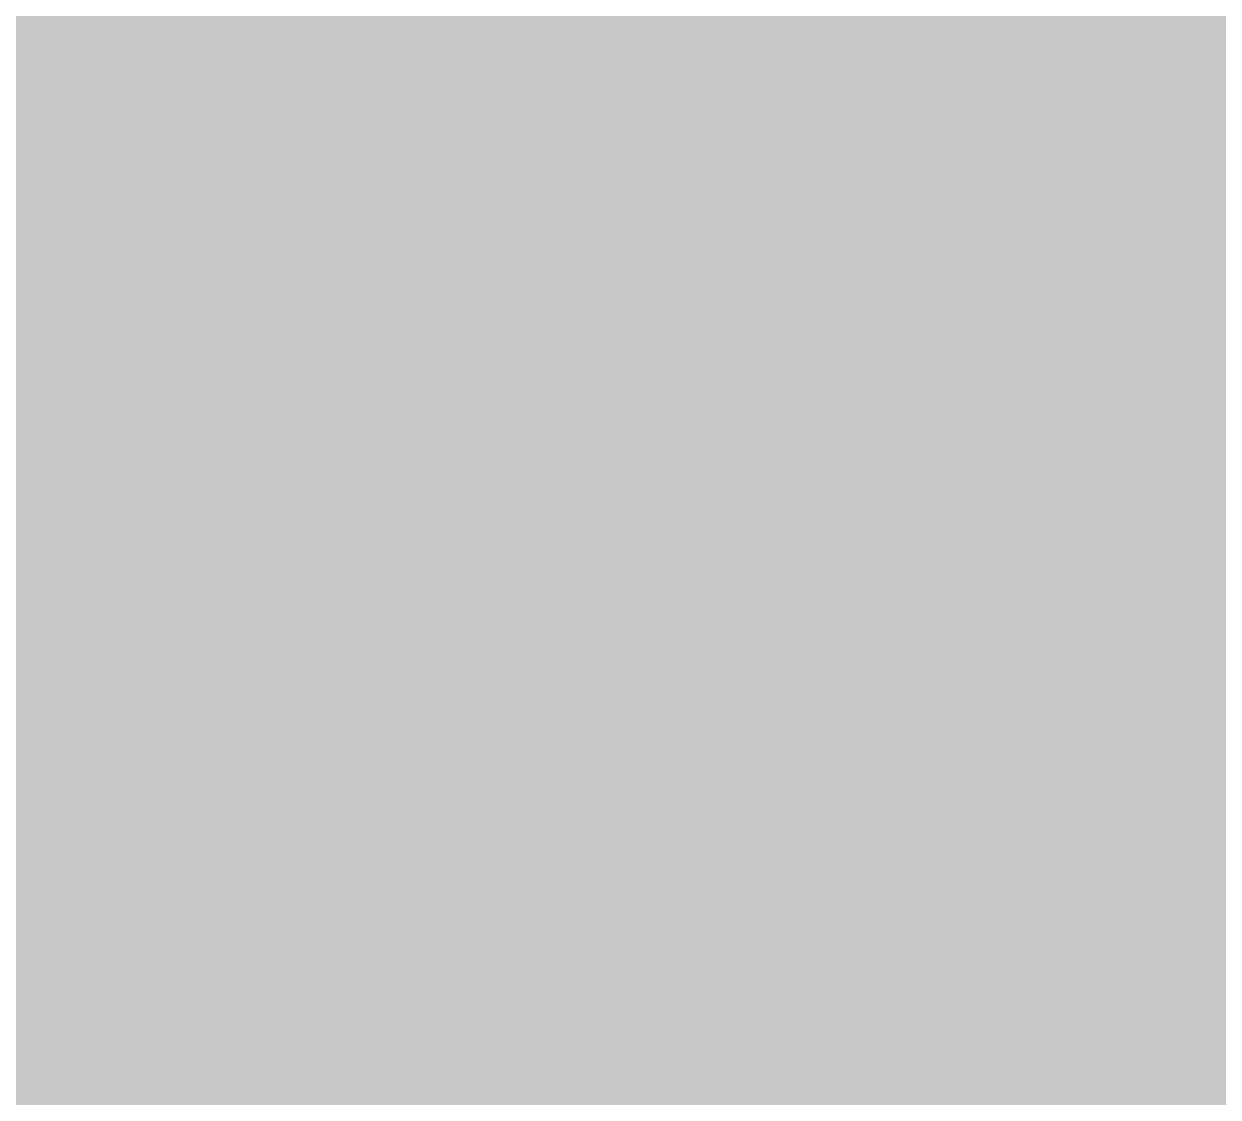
# Model space of a CAD drawing. Extents: x -118 to 4, y -52 to 56.
# Drawn here: x -104.65 to -98.97, y 33.39 to 38.49 of the extents above; entities that cross this region are included whole.
import ezdxf

# ---------------------------------------------------------------- set-up
doc = ezdxf.new("R2010")
doc.units = 0
doc.header["$MEASUREMENT"] = 0
doc.layers.get('0').update_dxf_attribs({"linetype": 'CONTINUOUS'})
for name, color, linetype in [('22-302-0_BOT', 7, 'CONTINUOUS'), ('22-302-0_DRD', 7, 'CONTINUOUS'), ('22-302-0_DRL', 2, 'CONTINUOUS'), ('22-302-0_GND', 1, 'CONTINUOUS'), ('22-302-0_IN1', 3, 'CONTINUOUS'), ('22-302-0_SMB', 5, 'CONTINUOUS'), ('22-302-0_SMT', 10, 'CONTINUOUS'), ('22-302-0_SPT', 9, 'CONTINUOUS'), ('22-302-0_TOP', 13, 'CONTINUOUS'), ('THRUHOLE_TAP', 7, 'CONTINUOUS')]:
    doc.layers.add(name, color=color, linetype=linetype)

# ---------------------------------------------------------------- blocks, each defined once
blk = doc.blocks.new('ROUND_41')
at = {"const_width": 0.50038}
blk.add_lwpolyline([(-0.25019, 0, 1), (0.25019, 0, 1)], format="xyb", close=True, dxfattribs=at)
blk = doc.blocks.new('ROUND_104')
at = {"const_width": 0.40005}
blk.add_lwpolyline([(-0.200024, 0, 1), (0.200024, 0, 1)], format="xyb", close=True, dxfattribs=at)
blk = doc.blocks.new('ROUND_89')
at = {"const_width": 0.7493}
blk.add_lwpolyline([(-0.37465, 0, 1), (0.37465, 0, 1)], format="xyb", close=True, dxfattribs=at)
blk = doc.blocks.new('ROUND_90')
at = {"const_width": 0.0635}
blk.add_lwpolyline([(-0.03175, 0, 1), (0.03175, 0, 1)], format="xyb", close=True, dxfattribs=at)

msp = doc.modelspace()

# ---------------------------------------------------------------- linework, layer by layer
at = {"layer": '22-302-0_BOT', "const_width": 0.254}
for points in [[(-100.1268, 55.626), (-100.1268, 5.55244)], [(-99.8982, 55.626), (-99.8982, 5.38226)], [(-99.6696, 55.626), (-99.6696, 5.1308)], [(-99.441, 55.626), (-99.441, 4.67868)], [(-99.2124, 55.626), (-99.2124, 15.4178)], [(-98.9838, 55.626), (-98.9838, 18.8722)], [(-88.99652, 38.5826), (-100.14966, 38.5826)], [(-89.14892, 38.354), (-100.2284, 38.354)], [(-102.87, 38.2016), (-102.87, 36.7284)], [(-100.3554, 38.17112), (-100.3554, 36.75634)], [(-104.2416, 38.1), (-104.2416, 36.83)], [(-104.06634, 38.1254), (-104.21112, 38.1254)], [(-104.013, 38.07968), (-104.013, 36.52266)], [(-102.79634, 38.1254), (-102.94112, 38.1254)], [(-101.727, 38.07968), (-101.727, 36.85032)], [(-101.52634, 38.1254), (-101.67112, 38.1254)], [(-101.4984, 38.1), (-101.4984, 36.83)], [(-89.19718, 38.1254), (-100.40112, 38.1254)], [(-103.0986, 38.0111), (-103.0986, 34.3789)], [(-102.6414, 38.0111), (-102.6414, 36.9189)], [(-100.584, 37.9984), (-100.584, 36.9316)], [(-104.6988, 37.9095), (-104.6988, 37.0205)], [(-104.4702, 37.96284), (-104.4702, 36.96716)], [(-103.7844, 37.95268), (-103.7844, 34.43478)], [(-103.3272, 37.92474), (-103.3272, 34.46526)], [(-102.4128, 37.92474), (-102.4128, 37.00526)], [(-101.9556, 37.95268), (-101.9556, 36.97478)], [(-101.2698, 37.96284), (-101.2698, 36.96716)], [(-101.0412, 37.9095), (-101.0412, 37.0205)], [(-100.8126, 37.91966), (-100.8126, 37.01034)], [(-89.1667, 37.8968), (-112.2426, 37.8968)], [(-103.5558, 37.90696), (-103.5558, 34.48304)], [(-102.1842, 37.90696), (-102.1842, 37.02304)], [(-89.04478, 37.6682), (-112.2426, 37.6682)], [(-88.67902, 37.4396), (-111.45774, 37.4396)], [(-82.9564, 37.211), (-111.19612, 37.211)], [(-102.49662, 36.9824), (-104.51338, 36.9824)], [(-101.22662, 36.9824), (-101.97338, 36.9824)], [(-82.9564, 36.9824), (-100.70338, 36.9824)], [(-102.84714, 36.7538), (-104.16032, 36.7538)], [(-101.57714, 36.7538), (-101.62032, 36.7538)], [(-82.9564, 36.7538), (-100.35032, 36.7538)], [(-102.997, 36.5252), (-104.013, 36.5252)], [(-82.9564, 36.5252), (-100.203, 36.5252)], [(-103.05796, 36.2966), (-103.95204, 36.2966)], [(-95.72752, 36.2966), (-100.14204, 36.2966)], [(-103.05542, 36.068), (-103.95458, 36.068)], [(-95.87992, 36.068), (-100.14458, 36.068)], [(-104.013, 35.86734), (-104.013, 34.31032)], [(-102.9843, 35.8394), (-104.0257, 35.8394)], [(-95.92818, 35.8394), (-100.2157, 35.8394)], [(-102.87, 35.6616), (-102.87, 34.1884)], [(-102.82428, 35.6108), (-104.18572, 35.6108)], [(-101.55428, 35.6108), (-101.64572, 35.6108)], [(-95.8977, 35.6108), (-100.37572, 35.6108)], [(-100.3554, 35.63112), (-100.3554, 34.21634)], [(-104.2416, 35.56), (-104.2416, 34.29)], [(-101.727, 35.53968), (-101.727, 34.31032)], [(-101.4984, 35.56), (-101.4984, 34.29)], [(-102.6414, 35.4711), (-102.6414, 34.3789)], [(-104.4702, 35.42284), (-104.4702, 34.42716)], [(-101.9556, 35.41268), (-101.9556, 34.43478)], [(-101.2698, 35.42284), (-101.2698, 34.42716)], [(-100.584, 35.4584), (-100.584, 34.3916)], [(-104.6988, 35.3695), (-104.6988, 34.4805)], [(-102.4001, 35.3822), (-104.60736, 35.3822)], [(-102.4128, 35.38474), (-102.4128, 34.46526)], [(-102.1842, 35.36696), (-102.1842, 34.48304)], [(-101.1301, 35.3822), (-102.06736, 35.3822)], [(-101.0412, 35.3695), (-101.0412, 34.4805)], [(-100.8126, 35.37966), (-100.8126, 34.47034)], [(-95.77578, 35.3822), (-100.79736, 35.3822)], [(-95.41002, 35.1536), (-111.2139, 35.1536)], [(-92.4433, 34.925), (-111.51616, 34.925)], [(-92.74556, 34.6964), (-111.2139, 34.6964)], [(-103.6701, 34.4678), (-104.60736, 34.4678)], [(-102.4001, 34.4678), (-103.33736, 34.4678)], [(-101.1301, 34.4678), (-102.06736, 34.4678)], [(-92.85732, 34.4678), (-100.79736, 34.4678)], [(-104.09428, 34.2392), (-104.18572, 34.2392)], [(-102.82428, 34.2392), (-102.91572, 34.2392)], [(-101.55428, 34.2392), (-101.64572, 34.2392)], [(-92.88018, 34.2392), (-100.37572, 34.2392)], [(-92.82176, 34.0106), (-100.2157, 34.0106)], [(-92.65412, 33.782), (-100.14458, 33.782)], [(-85.27288, 33.5534), (-100.14204, 33.5534)], [(-96.56826, 33.3248), (-100.203, 33.3248)]]:
    msp.add_lwpolyline(points, dxfattribs=at)
for points in [[(-100.965, 37.90442, 0.4142136), (-100.13442, 38.735)], [(-104.775, 37.90442, 0.2215564), (-104.13902, 38.20078)], [(-104.14, 38.2016, 0.2215561), (-103.505, 37.9057)], [(-103.505, 37.90442, 0.2215564), (-102.86902, 38.20078)], [(-102.87, 38.2016, 0.2215561), (-102.235, 37.9057)], [(-102.235, 37.90442, 0.2215564), (-101.59902, 38.20078)], [(-101.6, 38.2016, 0.2215561), (-100.965, 37.9057)], [(-103.94442, 36.195, 0.4142136), (-104.775, 37.02558)], [(-102.235, 37.02558, 0.4142136), (-103.06558, 36.195)], [(-101.6, 36.7284, 0.2215561), (-102.235, 37.0243)], [(-100.965, 37.02558, 0.2215564), (-101.60098, 36.72922)], [(-100.13442, 36.195, 0.4142136), (-100.965, 37.02558)], [(-104.775, 35.36442, 0.4142136), (-103.94442, 36.195)], [(-103.06558, 36.195, 0.4142136), (-102.235, 35.36442)], [(-100.965, 35.36442, 0.4142136), (-100.13442, 36.195)], [(-102.235, 35.36442, 0.2215564), (-101.59902, 35.66078)], [(-101.6, 35.6616, 0.2215561), (-100.965, 35.3657)], [(-104.14, 34.1884, 0.2215561), (-104.775, 34.4843)], [(-103.505, 34.48558, 0.2215564), (-104.14098, 34.18922)], [(-102.87, 34.1884, 0.2215561), (-103.505, 34.4843)], [(-102.235, 34.48558, 0.2215564), (-102.87098, 34.18922)], [(-101.6, 34.1884, 0.2215561), (-102.235, 34.4843)], [(-100.965, 34.48558, 0.2215564), (-101.60098, 34.18922)], [(-100.13442, 33.655, 0.4142136), (-100.965, 34.48558)], [(-100.965, 32.82442, 0.4142136), (-100.13442, 33.655)]]:
    msp.add_lwpolyline(points, format="xyb", dxfattribs=at)
at = {"layer": '22-302-0_DRD', "const_width": 0.254}
for points in [[(-103.505, 39.37), (-103.505, 38.1)], [(-102.235, 39.37), (-102.235, 38.1)], [(-100.965, 39.37), (-100.965, 38.1)], [(-103.505, 36.83), (-103.505, 35.56)], [(-102.235, 36.83), (-102.235, 35.56)], [(-100.965, 36.83), (-100.965, 35.56)], [(-104.14, 36.195), (-105.41, 36.195)], [(-102.87, 36.195), (-104.14, 36.195)], [(-101.6, 36.195), (-102.87, 36.195)], [(-100.33, 36.195), (-101.6, 36.195)], [(-103.505, 34.29), (-103.505, 33.02)], [(-102.235, 34.29), (-102.235, 33.02)], [(-100.965, 34.29), (-100.965, 33.02)], [(-104.14, 33.655), (-105.41, 33.655)], [(-102.87, 33.655), (-104.14, 33.655)], [(-101.6, 33.655), (-102.87, 33.655)], [(-100.33, 33.655), (-101.6, 33.655)]]:
    msp.add_lwpolyline(points, dxfattribs=at)
at = {"layer": '22-302-0_IN1'}
for points, const_width in [([(-100.1268, 39.3827), (-100.1268, 35.5854)], 0.254), ([(-99.8982, 39.3827), (-99.8982, 35.5854)], 0.254), ([(-99.6696, 39.3827), (-99.6696, 35.5854)], 0.254), ([(-99.441, 39.3827), (-99.441, 35.5854)], 0.254), ([(-99.2124, 39.3827), (-99.2124, 35.5854)], 0.254), ([(-99.187, 39.3827), (-99.187, 35.5854)], 0.254), ([(-99.187, 38.5572), (-100.15474, 38.5572)], 0.254), ([(-99.187, 38.3286), (-100.2411, 38.3286)], 0.254), ([(-102.87, 38.2016), (-102.87, 36.7284)], 0.254), ([(-100.3554, 38.17112), (-100.3554, 36.75634)], 0.254), ([(-104.0384, 38.1), (-104.2416, 38.1)], 0.254), ([(-104.2416, 38.1), (-104.2416, 36.83)], 0.254), ([(-104.013, 38.07968), (-104.013, 36.52266)], 0.254), ([(-102.7684, 38.1), (-102.9716, 38.1)], 0.254), ([(-101.727, 38.07968), (-101.727, 36.85032)], 0.254), ([(-101.4984, 38.1), (-101.7016, 38.1)], 0.254), ([(-101.4984, 38.1), (-101.4984, 36.83)], 0.254), ([(-99.187, 38.1), (-100.4316, 38.1)], 0.254), ([(-103.0986, 38.0111), (-103.0986, 35.5854)], 0.254), ([(-102.6414, 38.0111), (-102.6414, 36.9189)], 0.254), ([(-100.584, 37.9984), (-100.584, 36.9316)], 0.254), ([(-104.6988, 37.9095), (-104.6988, 37.0205)], 0.254), ([(-104.4702, 37.96284), (-104.4702, 36.96716)], 0.254), ([(-103.7844, 37.95268), (-103.7844, 35.5854)], 0.254), ([(-103.3272, 37.92474), (-103.3272, 35.5854)], 0.254), ([(-102.4128, 37.92474), (-102.4128, 37.00526)], 0.254), ([(-101.9556, 37.95268), (-101.9556, 36.97478)], 0.254), ([(-101.2698, 37.96284), (-101.2698, 36.96716)], 0.254), ([(-101.0412, 37.9095), (-101.0412, 37.0205)], 0.254), ([(-100.8126, 37.91966), (-100.8126, 37.01034)], 0.254), ([(-99.187, 37.8714), (-116.586, 37.8714)], 0.254), ([(-103.5558, 37.90696), (-103.5558, 35.5854)], 0.254), ([(-102.1842, 37.90696), (-102.1842, 37.02304)], 0.254), ([(-99.187, 37.6428), (-116.586, 37.6428)], 0.254), ([(-99.187, 37.4142), (-111.41202, 37.4142)], 0.254), ([(-99.187, 37.1856), (-111.18088, 37.1856)], 0.254), ([(-102.56266, 36.957), (-104.44734, 36.957)], 0.254), ([(-101.29266, 36.957), (-101.90734, 36.957)], 0.254), ([(-99.187, 36.957), (-100.63734, 36.957)], 0.254), ([(-102.87, 36.7284), (-104.14, 36.7284)], 0.254), ([(-99.187, 36.7284), (-100.33, 36.7284)], 0.254), ([(-103.00716, 36.4998), (-104.00284, 36.4998)], 0.254), ([(-99.187, 36.4998), (-100.19284, 36.4998)], 0.254), ([(-103.0605, 36.2712), (-103.9495, 36.2712)], 0.254), ([(-99.187, 36.2712), (-100.1395, 36.2712)], 0.254), ([(-103.05034, 36.0426), (-103.95966, 36.0426)], 0.254), ([(-99.187, 36.0426), (-100.14966, 36.0426)], 0.254), ([(-104.013, 35.86734), (-104.013, 35.5854)], 0.254), ([(-102.9716, 35.814), (-104.0384, 35.814)], 0.254), ([(-99.187, 35.814), (-100.2284, 35.814)], 0.254), ([(-111.76, 35.56), (-111.379, 35.179), (-95.885, 35.179), (-95.25, 35.814)], 0.2032), ([(-102.87, 35.6616), (-102.87, 35.5854)], 0.254), ([(-102.79634, 35.5854), (-104.21112, 35.5854)], 0.254), ([(-102.79634, 35.5854), (-104.21112, 35.5854)], 0.254), ([(-99.187, 35.5854), (-100.40112, 35.5854)], 0.254), ([(-99.187, 35.5854), (-100.40112, 35.5854)], 0.254), ([(-100.3554, 35.63112), (-100.3554, 35.5854)], 0.254), ([(-92.202, 34.29), (-92.964, 33.528), (-97.917, 33.528), (-99.06, 34.671), (-111.379, 34.671), (-111.76, 34.29)], 0.2032)]:
    msp.add_lwpolyline(points, dxfattribs=dict(at, const_width=const_width))
at = {"layer": '22-302-0_IN1', "const_width": 0.254}
for points in [[(-100.965, 37.90442, 0.4142136), (-100.13442, 38.735)], [(-104.775, 37.90442, 0.2215564), (-104.13902, 38.20078)], [(-104.14, 38.2016, 0.2215561), (-103.505, 37.9057)], [(-103.505, 37.90442, 0.2215564), (-102.86902, 38.20078)], [(-102.87, 38.2016, 0.2215561), (-102.235, 37.9057)], [(-102.235, 37.90442, 0.2215564), (-101.59902, 38.20078)], [(-101.6, 38.2016, 0.2215561), (-100.965, 37.9057)], [(-103.94442, 36.195, 0.4142136), (-104.775, 37.02558)], [(-102.235, 37.02558, 0.4142136), (-103.06558, 36.195)], [(-101.6, 36.7284, 0.2215561), (-102.235, 37.0243)], [(-100.965, 37.02558, 0.2215564), (-101.60098, 36.72922)], [(-100.13442, 36.195, 0.4142136), (-100.965, 37.02558)], [(-104.21112, 35.5854, 0.2090528), (-103.9446, 36.195)], [(-103.06558, 36.195, 0.2096408), (-102.79762, 35.584)], [(-100.40112, 35.5854, 0.2090528), (-100.1346, 36.195)]]:
    msp.add_lwpolyline(points, format="xyb", dxfattribs=at)
at = {"layer": '22-302-0_SMB', "const_width": 0.254}
for points in [[(-104.6988, 44.196), (-104.6988, 28.448)], [(-104.4702, 44.196), (-104.4702, 28.448)], [(-104.2416, 44.196), (-104.2416, 28.448)], [(-104.013, 44.196), (-104.013, 28.448)], [(-103.7844, 44.196), (-103.7844, 28.448)], [(-103.5558, 44.196), (-103.5558, 28.448)], [(-103.3272, 44.196), (-103.3272, 28.448)], [(-103.0986, 44.196), (-103.0986, 28.448)], [(-102.87, 44.196), (-102.87, 28.448)], [(-102.6414, 44.196), (-102.6414, 28.448)], [(-102.4128, 44.196), (-102.4128, 28.448)], [(-102.1842, 44.196), (-102.1842, 28.448)], [(-101.9556, 44.196), (-101.9556, 28.448)], [(-101.727, 44.196), (-101.727, 28.448)], [(-101.4984, 44.196), (-101.4984, 28.448)], [(-101.2698, 44.196), (-101.2698, 28.448)], [(-101.0412, 44.196), (-101.0412, 28.448)], [(-100.8126, 44.196), (-100.8126, 28.448)], [(-100.584, 44.196), (-100.584, 28.448)], [(-100.3554, 44.196), (-100.3554, 28.448)], [(-100.1268, 44.196), (-100.1268, 28.448)], [(-99.8982, 44.196), (-99.8982, 28.448)], [(-99.6696, 44.196), (-99.6696, 28.448)], [(-99.441, 44.196), (-99.441, 28.448)], [(-99.2124, 44.196), (-99.2124, 28.448)], [(-98.9838, 44.196), (-98.9838, 28.448)], [(-97.917, 38.608), (-108.458, 38.608)], [(-97.917, 38.3794), (-108.458, 38.3794)], [(-97.917, 38.1508), (-108.458, 38.1508)], [(-97.917, 37.9222), (-108.458, 37.9222)], [(-97.917, 37.6936), (-108.458, 37.6936)], [(-97.917, 37.465), (-108.458, 37.465)], [(-97.917, 37.2364), (-108.458, 37.2364)], [(-97.917, 37.0078), (-108.458, 37.0078)], [(-97.917, 36.7792), (-108.458, 36.7792)], [(-97.917, 36.5506), (-108.458, 36.5506)], [(-97.917, 36.322), (-108.458, 36.322)], [(-97.917, 36.0934), (-108.458, 36.0934)], [(-97.917, 35.8648), (-108.458, 35.8648)], [(-97.917, 35.6362), (-108.458, 35.6362)], [(-97.917, 35.4076), (-108.458, 35.4076)], [(-97.917, 35.179), (-108.458, 35.179)], [(-97.917, 34.9504), (-108.458, 34.9504)], [(-97.917, 34.7218), (-108.458, 34.7218)], [(-97.917, 34.4932), (-108.458, 34.4932)], [(-97.917, 34.2646), (-108.458, 34.2646)], [(-97.917, 34.036), (-108.458, 34.036)], [(-97.917, 33.8074), (-108.458, 33.8074)], [(-97.917, 33.5788), (-108.458, 33.5788)], [(-97.917, 33.3502), (-108.458, 33.3502)]]:
    msp.add_lwpolyline(points, dxfattribs=at)
at = {"layer": '22-302-0_SMT'}
for points, const_width in [([(-104.7496, 51.689), (-104.7496, 20.32)], 0.254), ([(-104.521, 51.689), (-104.521, 20.32)], 0.254), ([(-104.2924, 51.689), (-104.2924, 20.32)], 0.254), ([(-104.0638, 51.689), (-104.0638, 20.32)], 0.254), ([(-103.8352, 51.689), (-103.8352, 20.32)], 0.254), ([(-103.6066, 51.689), (-103.6066, 20.32)], 0.254), ([(-103.378, 51.689), (-103.378, 20.32)], 0.254), ([(-103.1494, 51.689), (-103.1494, 20.32)], 0.254), ([(-102.9208, 51.689), (-102.9208, 20.32)], 0.254), ([(-102.6922, 51.689), (-102.6922, 20.32)], 0.254), ([(-102.4636, 51.689), (-102.4636, 20.32)], 0.254), ([(-102.235, 51.689), (-102.235, 20.32)], 0.254), ([(-102.0064, 51.689), (-102.0064, 20.32)], 0.254), ([(-101.7778, 51.689), (-101.7778, 20.5232)], 0.254), ([(-101.5492, 51.689), (-101.5492, 20.7518)], 0.254), ([(-101.3206, 51.689), (-101.3206, 20.9804)], 0.254), ([(-101.092, 51.689), (-101.092, 21.209)], 0.254), ([(-100.8634, 51.689), (-100.8634, 21.4376)], 0.254), ([(-100.6348, 51.689), (-100.6348, 21.6662)], 0.254), ([(-100.4062, 51.689), (-100.4062, 30.0228)], 0.254), ([(-100.1776, 51.689), (-100.1776, 30.2514)], 0.254), ([(-100.076, 42.291), (-100.076, 30.353)], 0.254), ([(-100.076, 38.481), (-108.204, 38.481)], 0.254), ([(-100.076, 38.2524), (-108.4326, 38.2524)], 0.254), ([(-100.076, 38.0238), (-108.6612, 38.0238)], 0.254), ([(-100.33, 38.1), (-106.68, 38.1)], 0.1524), ([(-104.65816, 38.1), (-104.65816, 36.83)], 0.1524), ([(-104.521, 38.1), (-104.521, 36.83)], 0.1524), ([(-104.38384, 38.1), (-104.38384, 36.83)], 0.1524), ([(-104.24668, 38.1), (-104.24668, 36.83)], 0.1524), ([(-104.10952, 38.1), (-104.10952, 36.83)], 0.1524), ([(-103.97236, 38.1), (-103.97236, 36.83)], 0.1524), ([(-103.8352, 38.1), (-103.8352, 36.83)], 0.1524), ([(-103.69804, 38.1), (-103.69804, 36.83)], 0.1524), ([(-103.56088, 38.1), (-103.56088, 36.83)], 0.1524), ([(-103.42372, 38.1), (-103.42372, 36.83)], 0.1524), ([(-103.28656, 38.1), (-103.28656, 36.83)], 0.1524), ([(-103.1494, 38.1), (-103.1494, 36.83)], 0.1524), ([(-103.01224, 38.1), (-103.01224, 36.83)], 0.1524), ([(-102.87508, 38.1), (-102.87508, 36.83)], 0.1524), ([(-102.73792, 38.1), (-102.73792, 36.83)], 0.1524), ([(-102.60076, 38.1), (-102.60076, 36.83)], 0.1524), ([(-102.4636, 38.1), (-102.4636, 36.83)], 0.1524), ([(-102.32644, 38.1), (-102.32644, 36.83)], 0.1524), ([(-102.18928, 38.1), (-102.18928, 36.83)], 0.1524), ([(-102.05212, 38.1), (-102.05212, 36.83)], 0.1524), ([(-101.91496, 38.1), (-101.91496, 36.83)], 0.1524), ([(-101.7778, 38.1), (-101.7778, 36.83)], 0.1524), ([(-101.64064, 38.1), (-101.64064, 36.83)], 0.1524), ([(-101.50348, 38.1), (-101.50348, 36.83)], 0.1524), ([(-101.36632, 38.1), (-101.36632, 36.83)], 0.1524), ([(-101.22916, 38.1), (-101.22916, 36.83)], 0.1524), ([(-101.092, 38.1), (-101.092, 36.83)], 0.1524), ([(-100.95484, 38.1), (-100.95484, 36.83)], 0.1524), ([(-100.81768, 38.1), (-100.81768, 36.83)], 0.1524), ([(-100.68052, 38.1), (-100.68052, 36.83)], 0.1524), ([(-100.54336, 38.1), (-100.54336, 36.83)], 0.1524), ([(-100.4062, 38.1), (-100.4062, 36.83)], 0.1524), ([(-100.33, 38.1), (-100.33, 36.83)], 0.1524), ([(-100.33, 38.02888), (-106.68, 38.02888)], 0.1524), ([(-100.076, 37.7952), (-108.839, 37.7952)], 0.254), ([(-100.33, 37.89172), (-106.68, 37.89172)], 0.1524), ([(-100.33, 37.75456), (-106.68, 37.75456)], 0.1524), ([(-100.076, 37.5666), (-108.839, 37.5666)], 0.254), ([(-100.33, 37.6174), (-106.68, 37.6174)], 0.1524), ([(-100.33, 37.48024), (-106.68, 37.48024)], 0.1524), ([(-100.076, 37.338), (-108.839, 37.338)], 0.254), ([(-100.33, 37.34308), (-106.68, 37.34308)], 0.1524), ([(-100.33, 37.20592), (-106.68, 37.20592)], 0.1524), ([(-100.076, 37.1094), (-108.839, 37.1094)], 0.254), ([(-100.33, 37.06876), (-106.68, 37.06876)], 0.1524), ([(-100.076, 36.8808), (-108.839, 36.8808)], 0.254), ([(-100.33, 36.9316), (-106.68, 36.9316)], 0.1524), ([(-100.33, 36.83), (-106.68, 36.83)], 0.1524), ([(-100.076, 36.6522), (-108.839, 36.6522)], 0.254), ([(-100.076, 36.4236), (-108.839, 36.4236)], 0.254), ([(-100.076, 36.195), (-108.839, 36.195)], 0.254), ([(-100.076, 35.9664), (-108.839, 35.9664)], 0.254), ([(-100.076, 35.7378), (-108.839, 35.7378)], 0.254), ([(-100.076, 35.5092), (-108.839, 35.5092)], 0.254), ([(-100.33, 35.56), (-106.68, 35.56)], 0.1524), ([(-104.65816, 35.56), (-104.65816, 34.29)], 0.1524), ([(-104.521, 35.56), (-104.521, 34.29)], 0.1524), ([(-104.38384, 35.56), (-104.38384, 34.29)], 0.1524), ([(-104.24668, 35.56), (-104.24668, 34.29)], 0.1524), ([(-104.10952, 35.56), (-104.10952, 34.29)], 0.1524), ([(-103.97236, 35.56), (-103.97236, 34.29)], 0.1524), ([(-103.8352, 35.56), (-103.8352, 34.29)], 0.1524), ([(-103.69804, 35.56), (-103.69804, 34.29)], 0.1524), ([(-103.56088, 35.56), (-103.56088, 34.29)], 0.1524), ([(-103.42372, 35.56), (-103.42372, 34.29)], 0.1524), ([(-103.28656, 35.56), (-103.28656, 34.29)], 0.1524), ([(-103.1494, 35.56), (-103.1494, 34.29)], 0.1524), ([(-103.01224, 35.56), (-103.01224, 34.29)], 0.1524), ([(-102.87508, 35.56), (-102.87508, 34.29)], 0.1524), ([(-102.73792, 35.56), (-102.73792, 34.29)], 0.1524), ([(-102.60076, 35.56), (-102.60076, 34.29)], 0.1524), ([(-102.4636, 35.56), (-102.4636, 34.29)], 0.1524), ([(-102.32644, 35.56), (-102.32644, 34.29)], 0.1524), ([(-102.18928, 35.56), (-102.18928, 34.29)], 0.1524), ([(-102.05212, 35.56), (-102.05212, 34.29)], 0.1524), ([(-101.91496, 35.56), (-101.91496, 34.29)], 0.1524), ([(-101.7778, 35.56), (-101.7778, 34.29)], 0.1524), ([(-101.64064, 35.56), (-101.64064, 34.29)], 0.1524), ([(-101.50348, 35.56), (-101.50348, 34.29)], 0.1524), ([(-101.36632, 35.56), (-101.36632, 34.29)], 0.1524), ([(-101.22916, 35.56), (-101.22916, 34.29)], 0.1524), ([(-101.092, 35.56), (-101.092, 34.29)], 0.1524), ([(-100.95484, 35.56), (-100.95484, 34.29)], 0.1524), ([(-100.81768, 35.56), (-100.81768, 34.29)], 0.1524), ([(-100.68052, 35.56), (-100.68052, 34.29)], 0.1524), ([(-100.54336, 35.56), (-100.54336, 34.29)], 0.1524), ([(-100.4062, 35.56), (-100.4062, 34.29)], 0.1524), ([(-100.33, 35.56), (-100.33, 34.29)], 0.1524), ([(-100.33, 35.48888), (-106.68, 35.48888)], 0.1524), ([(-100.33, 35.35172), (-106.68, 35.35172)], 0.1524), ([(-100.076, 35.2806), (-108.839, 35.2806)], 0.254), ([(-100.33, 35.21456), (-106.68, 35.21456)], 0.1524), ([(-100.076, 35.052), (-108.839, 35.052)], 0.254), ([(-100.33, 35.0774), (-106.68, 35.0774)], 0.1524), ([(-100.33, 34.94024), (-106.68, 34.94024)], 0.1524), ([(-100.076, 34.8234), (-108.839, 34.8234)], 0.254), ([(-100.33, 34.80308), (-106.68, 34.80308)], 0.1524), ([(-100.076, 34.5948), (-108.839, 34.5948)], 0.254), ([(-100.33, 34.66592), (-106.68, 34.66592)], 0.1524), ([(-100.33, 34.52876), (-106.68, 34.52876)], 0.1524), ([(-100.076, 34.3662), (-108.839, 34.3662)], 0.254), ([(-100.33, 34.3916), (-106.68, 34.3916)], 0.1524), ([(-100.33, 34.29), (-106.68, 34.29)], 0.1524), ([(-100.076, 34.1376), (-108.839, 34.1376)], 0.254), ([(-100.076, 33.909), (-108.839, 33.909)], 0.254), ([(-100.076, 33.6804), (-108.839, 33.6804)], 0.254), ([(-100.076, 33.4518), (-108.839, 33.4518)], 0.254)]:
    msp.add_lwpolyline(points, dxfattribs=dict(at, const_width=const_width))
at = {"layer": '22-302-0_SPT', "const_width": 0.1524}
for points in [[(-100.33, 38.1), (-106.68, 38.1)], [(-104.65816, 38.1), (-104.65816, 36.83)], [(-104.521, 38.1), (-104.521, 36.83)], [(-104.38384, 38.1), (-104.38384, 36.83)], [(-104.24668, 38.1), (-104.24668, 36.83)], [(-104.10952, 38.1), (-104.10952, 36.83)], [(-103.97236, 38.1), (-103.97236, 36.83)], [(-103.8352, 38.1), (-103.8352, 36.83)], [(-103.69804, 38.1), (-103.69804, 36.83)], [(-103.56088, 38.1), (-103.56088, 36.83)], [(-103.42372, 38.1), (-103.42372, 36.83)], [(-103.28656, 38.1), (-103.28656, 36.83)], [(-103.1494, 38.1), (-103.1494, 36.83)], [(-103.01224, 38.1), (-103.01224, 36.83)], [(-102.87508, 38.1), (-102.87508, 36.83)], [(-102.73792, 38.1), (-102.73792, 36.83)], [(-102.60076, 38.1), (-102.60076, 36.83)], [(-102.4636, 38.1), (-102.4636, 36.83)], [(-102.32644, 38.1), (-102.32644, 36.83)], [(-102.18928, 38.1), (-102.18928, 36.83)], [(-102.05212, 38.1), (-102.05212, 36.83)], [(-101.91496, 38.1), (-101.91496, 36.83)], [(-101.7778, 38.1), (-101.7778, 36.83)], [(-101.64064, 38.1), (-101.64064, 36.83)], [(-101.50348, 38.1), (-101.50348, 36.83)], [(-101.36632, 38.1), (-101.36632, 36.83)], [(-101.22916, 38.1), (-101.22916, 36.83)], [(-101.092, 38.1), (-101.092, 36.83)], [(-100.95484, 38.1), (-100.95484, 36.83)], [(-100.81768, 38.1), (-100.81768, 36.83)], [(-100.68052, 38.1), (-100.68052, 36.83)], [(-100.54336, 38.1), (-100.54336, 36.83)], [(-100.4062, 38.1), (-100.4062, 36.83)], [(-100.33, 38.1), (-100.33, 36.83)], [(-100.33, 38.02888), (-106.68, 38.02888)], [(-100.33, 37.89172), (-106.68, 37.89172)], [(-100.33, 37.75456), (-106.68, 37.75456)], [(-100.33, 37.6174), (-106.68, 37.6174)], [(-100.33, 37.48024), (-106.68, 37.48024)], [(-100.33, 37.34308), (-106.68, 37.34308)], [(-100.33, 37.20592), (-106.68, 37.20592)], [(-100.33, 37.06876), (-106.68, 37.06876)], [(-100.33, 36.9316), (-106.68, 36.9316)], [(-100.33, 36.83), (-106.68, 36.83)], [(-100.33, 35.56), (-106.68, 35.56), (-106.68, 34.29)], [(-104.65816, 35.56), (-104.65816, 34.29)], [(-104.521, 35.56), (-104.521, 34.29)], [(-104.38384, 35.56), (-104.38384, 34.29)], [(-104.24668, 35.56), (-104.24668, 34.29)], [(-104.10952, 35.56), (-104.10952, 34.29)], [(-103.97236, 35.56), (-103.97236, 34.29)], [(-103.8352, 35.56), (-103.8352, 34.29)], [(-103.69804, 35.56), (-103.69804, 34.29)], [(-103.56088, 35.56), (-103.56088, 34.29)], [(-103.42372, 35.56), (-103.42372, 34.29)], [(-103.28656, 35.56), (-103.28656, 34.29)], [(-103.1494, 35.56), (-103.1494, 34.29)], [(-103.01224, 35.56), (-103.01224, 34.29)], [(-102.87508, 35.56), (-102.87508, 34.29)], [(-102.73792, 35.56), (-102.73792, 34.29)], [(-102.60076, 35.56), (-102.60076, 34.29)], [(-102.4636, 35.56), (-102.4636, 34.29)], [(-102.32644, 35.56), (-102.32644, 34.29)], [(-102.18928, 35.56), (-102.18928, 34.29)], [(-102.05212, 35.56), (-102.05212, 34.29)], [(-101.91496, 35.56), (-101.91496, 34.29)], [(-101.7778, 35.56), (-101.7778, 34.29)], [(-101.64064, 35.56), (-101.64064, 34.29)], [(-101.50348, 35.56), (-101.50348, 34.29)], [(-101.36632, 35.56), (-101.36632, 34.29)], [(-101.22916, 35.56), (-101.22916, 34.29)], [(-101.092, 35.56), (-101.092, 34.29)], [(-100.95484, 35.56), (-100.95484, 34.29)], [(-100.81768, 35.56), (-100.81768, 34.29)], [(-100.68052, 35.56), (-100.68052, 34.29)], [(-100.54336, 35.56), (-100.54336, 34.29)], [(-100.4062, 35.56), (-100.4062, 34.29)], [(-100.33, 35.56), (-100.33, 34.29)], [(-100.33, 35.48888), (-106.68, 35.48888)], [(-100.33, 35.35172), (-106.68, 35.35172)], [(-100.33, 35.21456), (-106.68, 35.21456)], [(-100.33, 35.0774), (-106.68, 35.0774)], [(-100.33, 34.94024), (-106.68, 34.94024)], [(-100.33, 34.80308), (-106.68, 34.80308)], [(-100.33, 34.66592), (-106.68, 34.66592)], [(-100.33, 34.52876), (-106.68, 34.52876)], [(-100.33, 34.3916), (-106.68, 34.3916)], [(-100.33, 34.29), (-106.68, 34.29)]]:
    msp.add_lwpolyline(points, dxfattribs=at)
at = {"layer": '22-302-0_TOP'}
for points, const_width in [([(-96.65462, 33.02), (-98.933, 33.02), (-98.933, 40.513), (-98.806, 40.64), (-96.65462, 40.64)], 1.27), ([(-100.30714, 38.3159), (-100.30714, 36.6141)], 0.1524), ([(-100.076, 38.26002), (-100.076, 36.66998)], 0.254), ([(-101.60508, 38.27526), (-101.60508, 36.6522)], 0.1524), ([(-104.21112, 38.19652), (-104.21112, 36.73094)], 0.1524), ([(-104.0765, 38.20668), (-104.20096, 38.20668)], 0.1524), ([(-104.07396, 38.2016), (-104.07396, 36.53536)], 0.1524), ([(-102.8065, 38.20668), (-102.93096, 38.20668)], 0.1524), ([(-102.83952, 38.24224), (-102.83952, 36.68522)], 0.1524), ([(-101.5365, 38.20668), (-101.66096, 38.20668)], 0.1524), ([(-100.30714, 38.20668), (-100.39096, 38.20668)], 0.1524), ([(-100.37064, 38.23208), (-100.37064, 36.69792)], 0.1524), ([(-102.97668, 38.16096), (-102.97668, 36.43376)], 0.1524), ([(-101.74224, 38.13048), (-101.74224, 36.79698)], 0.1524), ([(-101.46792, 38.14064), (-101.46792, 36.78936)], 0.1524), ([(-104.34828, 38.08222), (-104.34828, 36.84524)], 0.1524), ([(-103.9368, 38.0873), (-103.9368, 34.3027)], 0.1524), ([(-102.70236, 38.1127), (-102.70236, 36.8173)], 0.1524), ([(-100.5078, 38.10508), (-100.5078, 36.82492)], 0.1524), ([(-100.076, 38.0238), (-100.25126, 38.0238)], 0.254), ([(-100.2284, 38.04666), (-100.2284, 36.8808)], 0.254), ([(-103.90886, 38.06952), (-104.3686, 38.06952)], 0.1524), ([(-103.11384, 38.0619), (-103.11384, 34.3281)], 0.1524), ([(-102.63886, 38.06952), (-103.0986, 38.06952)], 0.1524), ([(-102.5652, 38.02888), (-102.5652, 36.90112)], 0.1524), ([(-101.8794, 38.04158), (-101.8794, 36.88842)], 0.1524), ([(-101.36886, 38.06952), (-101.8286, 38.06952)], 0.1524), ([(-101.33076, 38.04666), (-101.33076, 36.88334)], 0.1524), ([(-100.64496, 38.0238), (-100.64496, 36.90366)], 0.1524), ([(-100.30714, 38.06952), (-100.5586, 38.06952)], 0.1524), ([(-104.6226, 37.97046), (-104.6226, 36.95954)], 0.1524), ([(-104.48544, 38.0111), (-104.48544, 36.9189)], 0.1524), ([(-104.1146, 37.93236), (-104.1146, 36.95446)], 0.254), ([(-103.79964, 38.01364), (-103.79964, 34.37636)], 0.1524), ([(-103.66248, 37.97046), (-103.66248, 34.417)], 0.1524), ([(-103.38816, 37.96538), (-103.38816, 34.42462)], 0.1524), ([(-103.251, 37.9984), (-103.251, 34.3916)], 0.1524), ([(-102.42804, 37.98062), (-102.42804, 36.94938)], 0.1524), ([(-102.15372, 37.9603), (-102.15372, 36.9697)], 0.1524), ([(-102.01656, 37.9857), (-102.01656, 36.94176)], 0.1524), ([(-101.6, 37.95268), (-101.6, 36.97732)], 0.254), ([(-101.1936, 37.99078), (-101.1936, 36.93922)], 0.1524), ([(-101.05644, 37.9603), (-101.05644, 36.96716)], 0.1524), ([(-100.78212, 37.97808), (-100.78212, 36.95192)], 0.1524), ([(-100.30714, 37.93236), (-106.68, 37.93236)], 0.1524), ([(-103.52532, 37.95522), (-103.52532, 34.43224)], 0.1524), ([(-102.9716, 37.87902), (-102.9716, 36.8808)], 0.254), ([(-102.743, 37.86378), (-102.743, 37.06368)], 0.254), ([(-102.29088, 37.95776), (-102.29088, 36.97224)], 0.1524), ([(-100.91928, 37.95776), (-100.91928, 36.97224)], 0.1524), ([(-100.457, 37.86378), (-100.457, 37.06368)], 0.254), ([(-103.86822, 37.7952), (-104.41178, 37.7952)], 0.254), ([(-104.3432, 37.82314), (-104.3432, 37.10432)], 0.254), ([(-103.886, 37.80282), (-103.886, 36.66998)], 0.254), ([(-102.59822, 37.7952), (-103.14178, 37.7952)], 0.254), ([(-101.32822, 37.7952), (-101.87178, 37.7952)], 0.254), ([(-101.8286, 37.81298), (-101.8286, 37.11702)], 0.254), ([(-101.3714, 37.81298), (-101.3714, 37.11702)], 0.254), ([(-100.076, 37.7952), (-100.60178, 37.7952)], 0.254), ([(-100.30714, 37.7952), (-106.68, 37.7952)], 0.1524), ([(-104.5718, 37.74694), (-104.5718, 37.18052)], 0.254), ([(-103.6574, 37.73932), (-103.6574, 34.65068)], 0.254), ([(-103.2002, 37.77488), (-103.2002, 36.48456)], 0.254), ([(-102.5144, 37.76726), (-102.5144, 37.16274)], 0.254), ([(-102.0572, 37.74186), (-102.0572, 37.1856)], 0.254), ([(-101.1428, 37.74186), (-101.1428, 37.1856)], 0.254), ([(-100.6856, 37.76726), (-100.6856, 37.16274)], 0.254), ([(-103.4288, 37.72916), (-103.4288, 34.6583)], 0.254), ([(-102.2858, 37.72916), (-102.2858, 37.20084)], 0.254), ([(-100.9142, 37.72916), (-100.9142, 37.20084)], 0.254), ([(-100.30714, 37.65804), (-106.68, 37.65804)], 0.1524), ([(-100.076, 37.5666), (-108.99648, 37.5666)], 0.254), ([(-100.30714, 37.52088), (-106.68, 37.52088)], 0.1524), ([(-100.076, 37.338), (-108.99648, 37.338)], 0.254), ([(-100.30714, 37.38372), (-106.68, 37.38372)], 0.1524), ([(-100.30714, 37.24656), (-106.68, 37.24656)], 0.1524), ([(-100.30714, 37.1094), (-106.68, 37.1094)], 0.1524), ([(-102.65664, 37.1094), (-104.35082, 37.1094)], 0.254), ([(-101.38664, 37.1094), (-101.81082, 37.1094)], 0.254), ([(-100.076, 37.1094), (-100.54082, 37.1094)], 0.254), ([(-102.2858, 36.97224), (-104.7242, 36.97224)], 0.1524), ([(-101.0158, 36.97224), (-102.1842, 36.97224)], 0.1524), ([(-100.30714, 36.97224), (-100.9142, 36.97224)], 0.1524), ([(-102.9716, 36.8808), (-104.03586, 36.8808)], 0.254), ([(-100.076, 36.8808), (-100.22586, 36.8808)], 0.254), ([(-102.6795, 36.83508), (-104.3305, 36.83508)], 0.1524), ([(-101.4095, 36.83508), (-101.7905, 36.83508)], 0.1524), ([(-100.30714, 36.83508), (-100.5205, 36.83508)], 0.1524), ([(-102.82936, 36.69792), (-104.18064, 36.69792)], 0.1524), ([(-103.13162, 36.6522), (-103.87584, 36.6522)], 0.254), ([(-101.55936, 36.69792), (-101.64064, 36.69792)], 0.1524), ([(-100.30714, 36.69792), (-100.37064, 36.69792)], 0.1524), ([(-102.92334, 36.56076), (-104.08666, 36.56076)], 0.1524), ([(-103.21544, 36.4236), (-103.79456, 36.4236)], 0.254), ([(-102.97922, 36.4236), (-104.03078, 36.4236)], 0.1524), ([(-103.00716, 36.28644), (-104.0003, 36.28644)], 0.1524), ([(-103.24338, 36.195), (-103.76662, 36.195)], 0.254), ([(-103.01224, 36.14928), (-103.99776, 36.14928)], 0.1524), ([(-102.99192, 36.01212), (-104.01808, 36.01212)], 0.1524), ([(-103.21544, 35.9664), (-103.79456, 35.9664)], 0.254), ([(-103.2002, 35.90544), (-103.2002, 34.61512)], 0.254), ([(-102.97668, 35.95624), (-102.97668, 34.2265)], 0.1524), ([(-102.94366, 35.87496), (-104.0638, 35.87496)], 0.1524), ([(-104.07396, 35.85464), (-104.07396, 34.18586)], 0.1524), ([(-103.886, 35.72002), (-103.886, 34.58718)], 0.254), ([(-103.13162, 35.7378), (-103.87584, 35.7378)], 0.254), ([(-100.30714, 35.7759), (-100.30714, 34.0741)], 0.1524), ([(-100.076, 35.72002), (-100.076, 34.12998)], 0.254), ([(-102.86492, 35.7378), (-104.14508, 35.7378)], 0.1524), ([(-102.83952, 35.70224), (-102.83952, 34.14522)], 0.1524), ([(-101.60508, 35.73526), (-101.60508, 34.1122)], 0.1524), ([(-100.37064, 35.69208), (-100.37064, 34.15792)], 0.1524), ([(-100.30714, 35.7378), (-100.33508, 35.7378)], 0.1524), ([(-104.21112, 35.65652), (-104.21112, 34.19094)], 0.1524), ([(-102.73792, 35.60064), (-104.27208, 35.60064)], 0.1524), ([(-101.74224, 35.59048), (-101.74224, 34.25698)], 0.1524), ([(-101.46792, 35.60064), (-101.73208, 35.60064)], 0.1524), ([(-101.46792, 35.60064), (-101.46792, 34.24936)], 0.1524), ([(-100.30714, 35.60064), (-100.46208, 35.60064)], 0.1524), ([(-104.34828, 35.54222), (-104.34828, 34.30524)], 0.1524), ([(-102.9716, 35.5092), (-104.03586, 35.5092)], 0.254), ([(-102.9716, 35.50666), (-102.9716, 34.50844)], 0.254), ([(-102.70236, 35.5727), (-102.70236, 34.2773)], 0.1524), ([(-100.5078, 35.56508), (-100.5078, 34.28492)], 0.1524), ([(-100.2284, 35.50666), (-100.2284, 34.3408)], 0.254), ([(-100.076, 35.5092), (-100.22586, 35.5092)], 0.254), ([(-102.5017, 35.46348), (-104.50576, 35.46348)], 0.1524), ([(-104.48544, 35.4711), (-104.48544, 34.3789)], 0.1524), ([(-104.1146, 35.433), (-104.1146, 34.45764)], 0.254), ([(-102.5652, 35.48888), (-102.5652, 34.36112)], 0.1524), ([(-101.2317, 35.46348), (-101.96576, 35.46348)], 0.1524), ([(-101.8794, 35.50158), (-101.8794, 34.34842)], 0.1524), ([(-101.6, 35.41268), (-101.6, 34.43732)], 0.254), ([(-101.33076, 35.50666), (-101.33076, 34.34334)], 0.1524), ([(-100.30714, 35.46348), (-100.69576, 35.46348)], 0.1524), ([(-100.64496, 35.4838), (-100.64496, 34.36366)], 0.1524), ([(-104.6226, 35.43046), (-104.6226, 34.41954)], 0.1524), ([(-102.42804, 35.44062), (-102.42804, 34.40938)], 0.1524), ([(-102.29088, 35.41776), (-102.29088, 34.43224)], 0.1524), ([(-102.15372, 35.4203), (-102.15372, 34.4297)], 0.1524), ([(-102.01656, 35.4457), (-102.01656, 34.40176)], 0.1524), ([(-101.1936, 35.45078), (-101.1936, 34.39922)], 0.1524), ([(-101.05644, 35.4203), (-101.05644, 34.42716)], 0.1524), ([(-100.91928, 35.41776), (-100.91928, 34.43224)], 0.1524), ([(-100.78212, 35.43808), (-100.78212, 34.41192)], 0.1524), ([(-102.743, 35.32378), (-102.743, 34.52368)], 0.254), ([(-100.457, 35.32378), (-100.457, 34.52368)], 0.254), ([(-100.30714, 35.32632), (-106.68, 35.32632)], 0.1524), ([(-102.65664, 35.2806), (-104.35082, 35.2806)], 0.254), ([(-104.3432, 35.28314), (-104.3432, 34.56432)], 0.254), ([(-101.8286, 35.27298), (-101.8286, 34.57702)], 0.254), ([(-101.38664, 35.2806), (-101.81082, 35.2806)], 0.254), ([(-101.3714, 35.27298), (-101.3714, 34.57702)], 0.254), ([(-100.076, 35.2806), (-100.54082, 35.2806)], 0.254), ([(-104.5718, 35.20694), (-104.5718, 34.64052)], 0.254), ([(-102.5144, 35.22726), (-102.5144, 34.62274)], 0.254), ([(-102.2858, 35.18916), (-102.2858, 34.66084)], 0.254), ([(-102.0572, 35.20186), (-102.0572, 34.6456)], 0.254), ([(-101.1428, 35.20186), (-101.1428, 34.6456)], 0.254), ([(-100.9142, 35.18916), (-100.9142, 34.66084)], 0.254), ([(-100.6856, 35.22726), (-100.6856, 34.62274)], 0.254), ([(-100.30714, 35.18916), (-106.68, 35.18916)], 0.1524), ([(-100.076, 35.052), (-108.99648, 35.052)], 0.254), ([(-100.30714, 35.052), (-106.68, 35.052)], 0.1524), ([(-100.30714, 34.91484), (-106.68, 34.91484)], 0.1524), ([(-100.076, 34.8234), (-108.99648, 34.8234)], 0.254), ([(-100.30714, 34.77768), (-106.68, 34.77768)], 0.1524), ([(-100.30714, 34.64052), (-106.68, 34.64052)], 0.1524), ([(-103.86822, 34.5948), (-104.41178, 34.5948)], 0.254), ([(-102.59822, 34.5948), (-103.14178, 34.5948)], 0.254), ([(-101.32822, 34.5948), (-101.87178, 34.5948)], 0.254), ([(-100.076, 34.5948), (-100.60178, 34.5948)], 0.254), ([(-100.30714, 34.50336), (-106.68, 34.50336)], 0.1524), ([(-100.076, 34.3662), (-100.25126, 34.3662)], 0.254), ([(-103.8225, 34.3662), (-104.4575, 34.3662)], 0.1524), ([(-102.5525, 34.3662), (-103.1875, 34.3662)], 0.1524), ([(-101.2825, 34.3662), (-101.9175, 34.3662)], 0.1524), ([(-100.30714, 34.3662), (-100.6475, 34.3662)], 0.1524), ([(-104.03078, 34.22904), (-104.24922, 34.22904)], 0.1524), ([(-102.76078, 34.22904), (-102.97922, 34.22904)], 0.1524), ([(-101.49078, 34.22904), (-101.70922, 34.22904)], 0.1524), ([(-100.30714, 34.22904), (-100.43922, 34.22904)], 0.1524), ([(-96.65462, 33.02), (-98.933, 33.02), (-98.933, 29.21)], 1.27)]:
    msp.add_lwpolyline(points, dxfattribs=dict(at, const_width=const_width))
for points, const_width in [([(-100.965, 37.72662, 0.2767849), (-100.076, 38.26002)], 0.254), ([(-100.965, 37.95522, 0.256292), (-100.30734, 38.31602)], 0.1524), ([(-104.775, 37.95522, 0.242614), (-104.13978, 38.28272)], 0.1524), ([(-104.14, 38.28288, 0.2426144), (-103.505, 37.95549)], 0.1524), ([(-103.505, 37.95522, 0.242614), (-102.86978, 38.28272)], 0.1524), ([(-102.87, 38.28288, 0.2426144), (-102.235, 37.95549)], 0.1524), ([(-102.235, 37.95522, 0.242614), (-101.59978, 38.28272)], 0.1524), ([(-101.6, 38.28288, 0.2426144), (-100.965, 37.95549)], 0.1524), ([(-104.775, 37.72662, 0.172127), (-104.1395, 37.95207)], 0.254), ([(-104.14, 37.95268, 0.1721272), (-103.505, 37.72741)], 0.254), ([(-103.505, 37.72662, 0.172127), (-102.8695, 37.95207)], 0.254), ([(-102.87, 37.95268, 0.1721272), (-102.235, 37.72741)], 0.254), ([(-102.235, 37.72662, 0.172127), (-101.5995, 37.95207)], 0.254), ([(-101.6, 37.95268, 0.1721272), (-100.965, 37.72741)], 0.254), ([(-103.76662, 36.195, 0.4142136), (-104.775, 37.20338)], 0.254), ([(-102.235, 37.20338, 0.4142136), (-103.24338, 36.195)], 0.254), ([(-101.6, 36.97732, 0.1721272), (-102.235, 37.20259)], 0.254), ([(-100.965, 37.20338, 0.172127), (-101.60049, 36.97793)], 0.254), ([(-100.076, 36.66998, 0.2767847), (-100.965, 37.20338)], 0.254), ([(-103.99522, 36.195, 0.4142136), (-104.775, 36.97478)], 0.1524), ([(-102.235, 36.97478, 0.4142136), (-103.01478, 36.195)], 0.1524), ([(-101.6, 36.64458, 0.2433185), (-102.235, 36.97304)], 0.1524), ([(-100.965, 36.97478, 0.2433189), (-101.60142, 36.64558)], 0.1524), ([(-100.30714, 36.6141, 0.2562922), (-100.965, 36.97501)], 0.1524), ([(-104.775, 35.18662, 0.4142136), (-103.76662, 36.195)], 0.254), ([(-103.24338, 36.195, 0.4142136), (-102.235, 35.18662)], 0.254), ([(-104.775, 35.41522, 0.4142136), (-103.99522, 36.195)], 0.1524), ([(-103.01478, 36.195, 0.4142136), (-102.235, 35.41522)], 0.1524), ([(-100.965, 35.18662, 0.2767849), (-100.076, 35.72002)], 0.254), ([(-100.965, 35.41522, 0.256292), (-100.30734, 35.77602)], 0.1524), ([(-102.235, 35.41522, 0.242614), (-101.59978, 35.74272)], 0.1524), ([(-101.6, 35.74288, 0.2426144), (-100.965, 35.41549)], 0.1524), ([(-102.235, 35.18662, 0.172127), (-101.5995, 35.41207)], 0.254), ([(-101.6, 35.41268, 0.1721272), (-100.965, 35.18741)], 0.254), ([(-104.14, 34.43732, 0.1721272), (-104.775, 34.66259)], 0.254), ([(-103.505, 34.66338, 0.172127), (-104.14049, 34.43793)], 0.254), ([(-102.87, 34.43732, 0.1721272), (-103.505, 34.66259)], 0.254), ([(-102.235, 34.66338, 0.172127), (-102.87049, 34.43793)], 0.254), ([(-101.6, 34.43732, 0.1721272), (-102.235, 34.66259)], 0.254), ([(-100.965, 34.66338, 0.172127), (-101.60049, 34.43793)], 0.254), ([(-100.076, 34.12998, 0.2767847), (-100.965, 34.66338)], 0.254), ([(-104.14, 34.10458, 0.2433185), (-104.775, 34.43304)], 0.1524), ([(-103.505, 34.43478, 0.2433189), (-104.14142, 34.10558)], 0.1524), ([(-102.87, 34.10458, 0.2433185), (-103.505, 34.43304)], 0.1524), ([(-102.235, 34.43478, 0.2433189), (-102.87142, 34.10558)], 0.1524), ([(-101.6, 34.10458, 0.2433185), (-102.235, 34.43304)], 0.1524), ([(-100.965, 34.43478, 0.2433189), (-101.60142, 34.10558)], 0.1524), ([(-100.30714, 34.0741, 0.2562922), (-100.965, 34.43501)], 0.1524)]:
    msp.add_lwpolyline(points, format="xyb", dxfattribs=dict(at, const_width=const_width))

# ---------------------------------------------------------------- block references
at = {"layer": '22-302-0_BOT'}
for p in [(-104.775, 38.735), (-103.505, 38.735), (-102.235, 38.735), (-100.965, 38.735), (-104.775, 36.195), (-103.505, 36.195), (-102.235, 36.195), (-100.965, 36.195), (-104.775, 33.655), (-103.505, 33.655), (-102.235, 33.655), (-100.965, 33.655)]:
    msp.add_blockref('ROUND_41', p, dxfattribs=at)
at = {"layer": '22-302-0_DRL'}
for p in [(-104.775, 38.735), (-103.505, 38.735), (-102.235, 38.735), (-100.965, 38.735), (-104.775, 36.195), (-103.505, 36.195), (-102.235, 36.195), (-100.965, 36.195), (-104.775, 33.655), (-103.505, 33.655), (-102.235, 33.655), (-100.965, 33.655)]:
    msp.add_blockref('ROUND_104', p, dxfattribs=at)
at = {"layer": '22-302-0_GND'}
for name, p in [('ROUND_89', (-104.775, 38.735)), ('ROUND_89', (-103.505, 38.735)), ('ROUND_89', (-102.235, 38.735)), ('ROUND_89', (-100.965, 38.735)), ('ROUND_89', (-104.775, 36.195)), ('ROUND_89', (-102.235, 36.195)), ('ROUND_89', (-100.965, 36.195)), ('ROUND_90', (-103.505, 36.195)), ('ROUND_89', (-104.775, 33.655)), ('ROUND_89', (-103.505, 33.655)), ('ROUND_89', (-102.235, 33.655)), ('ROUND_89', (-100.965, 33.655))]:
    msp.add_blockref(name, p, dxfattribs=at)
at = {"layer": '22-302-0_IN1'}
for p in [(-104.775, 38.735), (-103.505, 38.735), (-102.235, 38.735), (-100.965, 38.735), (-104.775, 36.195), (-103.505, 36.195), (-102.235, 36.195), (-100.965, 36.195), (-104.775, 33.655), (-103.505, 33.655), (-102.235, 33.655), (-100.965, 33.655)]:
    msp.add_blockref('ROUND_41', p, dxfattribs=at)
at = {"layer": '22-302-0_TOP'}
for p in [(-104.775, 38.735), (-103.505, 38.735), (-102.235, 38.735), (-100.965, 38.735), (-104.775, 36.195), (-103.505, 36.195), (-102.235, 36.195), (-100.965, 36.195), (-104.775, 33.655), (-103.505, 33.655), (-102.235, 33.655), (-100.965, 33.655)]:
    msp.add_blockref('ROUND_41', p, dxfattribs=at)
at = {"layer": 'THRUHOLE_TAP'}
for p in [(-104.775, 38.735), (-103.505, 38.735), (-102.235, 38.735), (-100.965, 38.735), (-104.775, 36.195), (-103.505, 36.195), (-102.235, 36.195), (-100.965, 36.195), (-104.775, 33.655), (-103.505, 33.655), (-102.235, 33.655), (-100.965, 33.655)]:
    msp.add_blockref('ROUND_104', p, dxfattribs=at)

doc.saveas('drawing.dxf')
